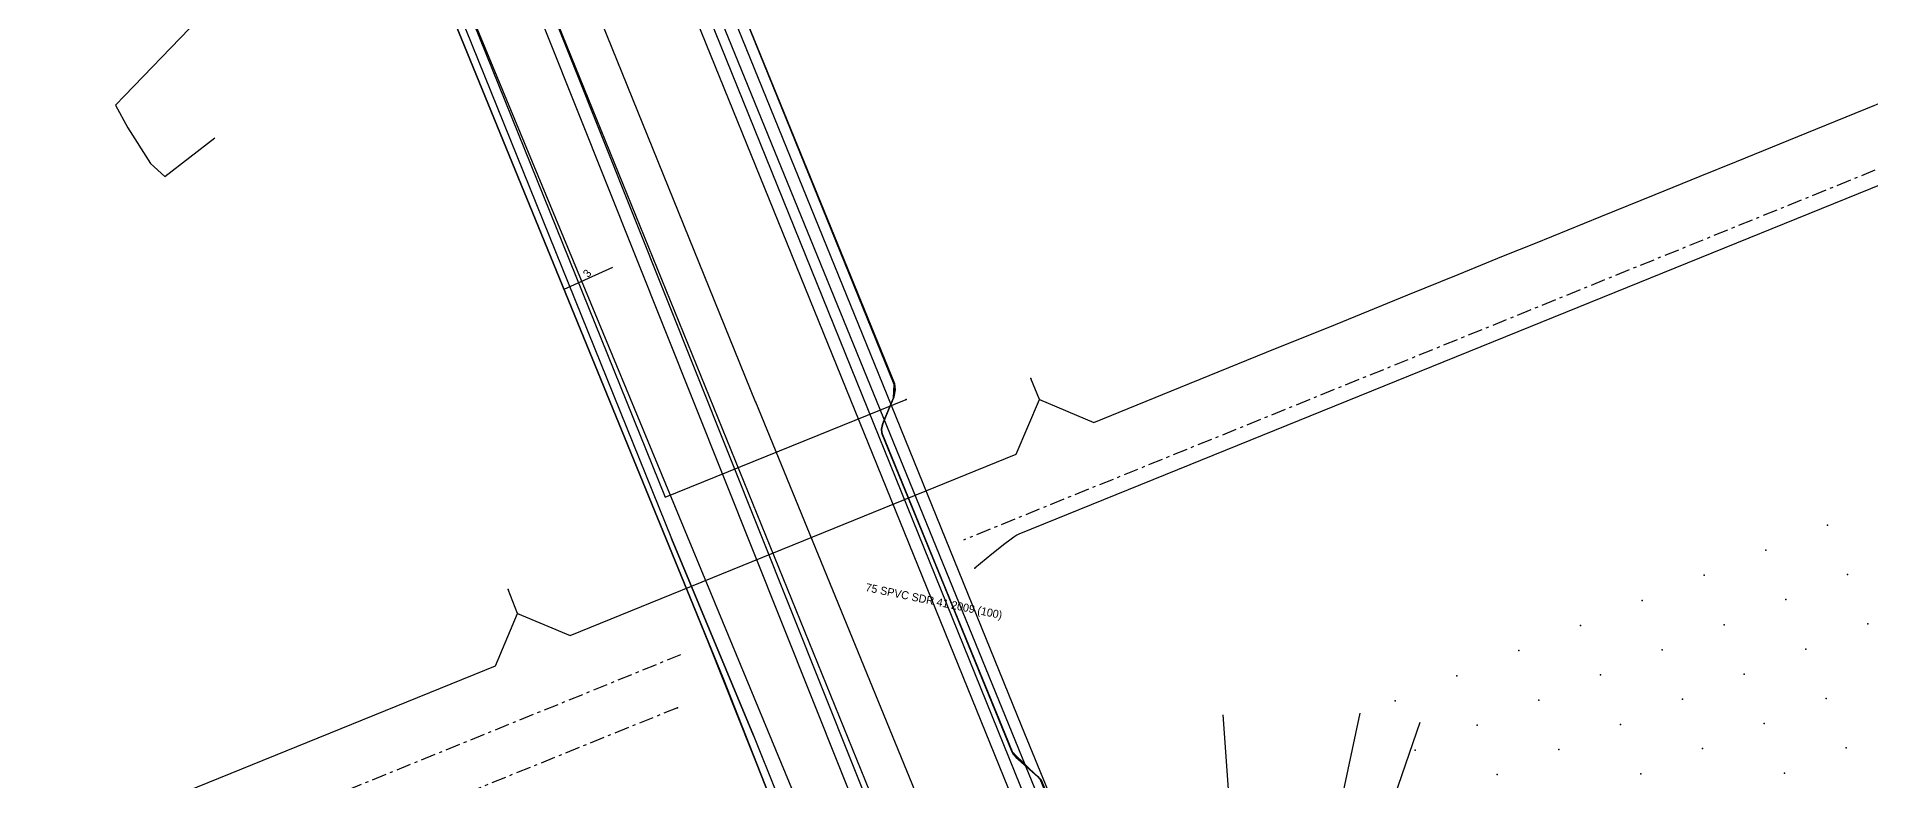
# Model space of a CAD drawing. Header units: metres. Extents: x -529 to 260, y -315 to 217.
# Drawn here: x -289.3 to -220.6, y -139.4 to -111.5 of the extents above; entities that cross this region are included whole.
import ezdxf

# ---------------------------------------------------------------- set-up
doc = ezdxf.new("R2010")
doc.units = ezdxf.units.M
doc.linetypes.add('DISUSED', pattern=[0.9943, 0.55, -0.1666, 0.1111, -0.1666])
for name, color, linetype, true_color in [('GM0772_GWA_Appurtenance', 7, 'Continuous', 0xba38a8), ('GM0772_GWA_Rioolleiding', 7, 'Continuous', 0xba38a8), ('KL1001_WAT_Waterleiding', 7, 'Continuous', 0x0000ff), ('KL1010_DAT_Telecommunicatiekabel', 7, 'Continuous', 0x00ff00), ('KL1011_DAT_Kabelbed', 7, 'Continuous', 0x00ff00), ('KL1011_DAT_Telecommunicatiekabel', 7, 'Continuous', 0x00ff00), ('KL1031_ELS_Appurtenance', 7, 'Continuous', 0x960000), ('KL1031_ELS_Elektriciteitskabel', 7, 'Continuous', 0x960000), ('KL1031_ELS_Mantelbuis', 7, 'Continuous', 0x960000), ('KL1031_EMS_Appurtenance', 7, 'Continuous', 0xc80000), ('KL1031_EMS_Elektriciteitskabel', 7, 'Continuous', 0xc80000), ('KL1031_GLD_Annotatie', 7, 'Continuous', 0xffffff), ('KL1031_GLD_OlieGasChemicalienPijpleiding', 7, 'Continuous', 0xffaf3c), ('KL1049_DAT_Telecommunicatiekabel', 7, 'Continuous', 0x00ff00), ('KL1051_DAT_Appurtenance', 7, 'Continuous', 0x00ff00), ('KL1051_DAT_Kabelbed', 7, 'Continuous', 0x00ff00), ('KL1233_WRM_ThermischePijpleiding', 7, 'Continuous', 0x008080), ('KL1662_EMS_Annotatie', 7, 'Continuous', 0xffffff), ('KL1662_EMS_Elektriciteitskabel', 7, 'Continuous', 0xc80000)]:
    doc.layers.add(name, color=color, linetype=linetype, true_color=true_color)

msp = doc.modelspace()

# ---------------------------------------------------------------- linework, layer by layer
at = {"layer": 'GM0772_GWA_Appurtenance'}
msp.add_point((-262.402, -125.202), dxfattribs=at)
at = {"layer": 'GM0772_GWA_Rioolleiding', "linetype": 'CONTINUOUS'}
for points in [[(-262.402, -125.202), (-283.707, -72.605)], [(-256.158, -144.622), (-270.787, -108.61)], [(-262.402, -125.202), (-239.225, -181.818)]]:
    msp.add_lwpolyline(points, dxfattribs=at)
at = {"layer": 'KL1001_WAT_Waterleiding', "linetype": 'CONTINUOUS'}
msp.add_lwpolyline([(-245.54, -156.725), (-245.724, -156.271), (-245.885, -155.874), (-245.992, -155.609), (-246.218, -155.052), (-246.367, -154.685), (-246.547, -154.239), (-246.635, -154.024), (-246.787, -153.646), (-246.922, -153.313), (-247.047, -153.003), (-247.191, -152.648), (-247.21, -152.6), (-247.38, -152.182), (-267.93, -101.363), (-270.629, -94.753), (-271.23, -93.275)], dxfattribs=at)
at = {"layer": 'KL1010_DAT_Telecommunicatiekabel', "linetype": 'CONTINUOUS'}
for points in [[(-241.359, -164.62), (-251.726, -139.361), (-251.816, -139.257), (-252.715, -138.442), (-252.753, -138.384), (-257.652, -126.423), (-257.673, -126.249), (-257.639, -126.056), (-257.204, -125.023), (-257.191, -124.524), (-275.913, -78.592), (-276.084, -78.338), (-276.271, -78.152), (-278.386, -77.101), (-278.725, -76.619), (-286.588, -57.143), (-296.508, -57.809), (-309.326, -26.319), (-312.29, -14.716), (-312.2, -7.565), (-311.374, 2.316)], [(-275.912, -78.598), (-257.191, -124.517), (-257.168, -124.757), (-257.207, -125.023), (-257.636, -126.058), (-257.675, -126.246), (-257.651, -126.421), (-253.054, -137.644), (-252.757, -138.383), (-252.716, -138.443), (-252.644, -138.529), (-251.816, -139.254), (-251.727, -139.366), (-251.669, -139.453)], [(-275.857, -78.579), (-257.195, -124.553), (-257.219, -125.052), (-257.626, -126.014), (-257.676, -126.232), (-257.663, -126.373), (-252.775, -138.342), (-252.698, -138.406), (-251.838, -139.249), (-251.684, -139.376), (-241.353, -164.685), (-240.438, -166.871), (-240.425, -167.012), (-240.348, -167.076), (-240.13, -167.127), (-239.989, -167.113), (-239.785, -167.023), (-229.861, -163.038), (-228.032, -162.085), (-222.827, -160.034), (-210.921, -155.223)], [(-241.353, -164.685), (-251.684, -139.376), (-251.838, -139.249), (-252.698, -138.406), (-252.775, -138.342), (-257.663, -126.373), (-257.676, -126.232), (-257.626, -126.014), (-257.219, -125.052), (-257.195, -124.553), (-275.857, -78.579)]]:
    msp.add_lwpolyline(points, dxfattribs=at)
at = {"layer": 'KL1011_DAT_Kabelbed', "linetype": 'CONTINUOUS'}
for points in [[(-243.587, -154.96), (-244.871, -136.944)], [(-243.587, -154.96), (-239.737, -136.877)], [(-243.587, -154.96), (-237.488, -137.214)]]:
    msp.add_lwpolyline(points, dxfattribs=at)
at = {"layer": 'KL1011_DAT_Telecommunicatiekabel', "linetype": 'CONTINUOUS'}
for points in [[(-242.142, -158.388), (-242.594, -157.413), (-242.973, -156.432), (-243.587, -154.96), (-244.871, -136.944)], [(-241.755, -159.369), (-242.142, -158.388), (-242.594, -157.413), (-242.973, -156.432), (-243.587, -154.96), (-239.737, -136.877)], [(-241.755, -159.369), (-242.142, -158.388), (-242.594, -157.413), (-242.973, -156.432), (-243.587, -154.96), (-237.488, -137.214)]]:
    msp.add_lwpolyline(points, dxfattribs=at)
at = {"layer": 'KL1031_ELS_Appurtenance'}
for p in [(-222.212, -129.829), (-224.528, -130.77), (-226.844, -131.711), (-221.459, -131.684), (-229.16, -132.652), (-223.775, -132.624), (-231.476, -133.593), (-226.091, -133.565), (-220.707, -133.537), (-233.791, -134.534), (-228.406, -134.506), (-223.023, -134.478), (-236.107, -135.475), (-230.722, -135.447), (-225.338, -135.419), (-265.32, -136.678), (-238.423, -136.416), (-233.038, -136.388), (-227.654, -136.36), (-222.269, -136.329), (-235.353, -137.329), (-229.97, -137.301), (-224.584, -137.271), (-237.669, -138.27), (-232.285, -138.241), (-226.9, -138.212), (-221.515, -138.183), (-234.601, -139.182), (-229.216, -139.153), (-223.831, -139.125)]:
    msp.add_point(p, dxfattribs=at)
at = {"layer": 'KL1031_ELS_Elektriciteitskabel', "linetype": 'CONTINUOUS'}
msp.add_lwpolyline([(-275.45, -105.799), (-265.55, -130.325), (-262.479, -137.717), (-250.4, -167.817), (-250.306, -168.002), (-250.175, -168.164), (-250.013, -168.296), (-249.827, -168.39), (-249.627, -168.444), (-249.418, -168.456), (-249.213, -168.424), (-249.018, -168.35), (-242.769, -165.028), (-240.858, -164.261)], dxfattribs=at)
at = {"layer": 'KL1031_ELS_Elektriciteitskabel', "linetype": 'DISUSED'}
msp.add_lwpolyline([(-265.32, -136.678), (-371.549, -179.683), (-378.131, -182.482), (-378.304, -182.576), (-378.455, -182.703), (-378.58, -182.855), (-378.672, -183.029), (-378.729, -183.219), (-378.748, -183.414), (-378.73, -183.61), (-378.674, -183.799), (-376.809, -188.389), (-373.39, -196.774), (-373.342, -196.924), (-373.319, -197.08), (-373.319, -197.238), (-373.345, -197.393)], dxfattribs=at)
at = {"layer": 'KL1031_ELS_Mantelbuis', "linetype": 'CONTINUOUS'}
msp.add_lwpolyline([(-262.479, -137.717), (-265.55, -130.325)], dxfattribs=at)
at = {"layer": 'KL1031_EMS_Appurtenance'}
msp.add_point((-254.173, -131.444), dxfattribs=at)
at = {"layer": 'KL1031_EMS_Elektriciteitskabel', "linetype": 'DISUSED'}
for points in [[(-151.335, -88.482), (-254.603, -130.388)], [(-265.203, -134.692), (-373.239, -178.57), (-373.369, -178.639), (-373.485, -178.731), (-373.58, -178.845), (-373.651, -178.974), (-373.698, -179.115), (-373.714, -179.262), (-373.703, -179.409), (-373.664, -179.552), (-371.951, -183.979)], [(-265.203, -134.692), (-373.239, -178.57), (-373.369, -178.639), (-373.485, -178.731), (-373.58, -178.845), (-373.651, -178.974), (-373.698, -179.115), (-373.714, -179.262), (-373.703, -179.409), (-373.664, -179.552), (-371.951, -183.979)]]:
    msp.add_lwpolyline(points, dxfattribs=at)
at = {"layer": 'KL1031_EMS_Elektriciteitskabel', "linetype": 'CONTINUOUS'}
for points in [[(-150.493, -90.076), (-152.402, -90.149), (-152.898, -90.186), (-153.387, -90.262), (-153.869, -90.373), (-154.344, -90.522), (-157.374, -91.596), (-158.312, -91.94), (-159.243, -92.307), (-175.522, -98.921), (-252.528, -130.173), (-252.602, -130.212), (-252.713, -130.286), (-252.862, -130.393), (-253.049, -130.535), (-253.536, -130.921), (-254.173, -131.444)], [(-275.864, -105.591), (-263.62, -135.54), (-249.105, -172.492), (-249.063, -172.632), (-249.04, -172.775), (-249.038, -172.921), (-249.058, -173.065), (-250.663, -180.635), (-250.685, -180.842), (-250.664, -181.047), (-250.473, -181.965), (-247.745, -189.49), (-246.209, -193.484), (-246.16, -193.726), (-246.144, -193.973), (-246.162, -194.22), (-246.213, -194.461), (-246.297, -194.694), (-246.41, -194.915)], [(-275.864, -105.591), (-263.62, -135.54), (-249.105, -172.492), (-249.063, -172.632), (-249.04, -172.775), (-249.038, -172.921), (-249.058, -173.065), (-250.663, -180.635), (-250.685, -180.842), (-250.664, -181.047), (-250.473, -181.965), (-247.745, -189.49), (-246.209, -193.484), (-246.16, -193.726), (-246.144, -193.973), (-246.162, -194.22), (-246.213, -194.461), (-246.297, -194.694), (-246.41, -194.915)], [(-249.105, -172.492), (-263.62, -135.54), (-275.864, -105.591)], [(-249.105, -172.492), (-263.62, -135.54), (-275.864, -105.591)], [(-249.105, -172.492), (-263.62, -135.54), (-275.864, -105.591)], [(-249.105, -172.492), (-263.62, -135.54), (-275.864, -105.591)], [(-251.075, -175.575), (-250.753, -174.95), (-249.842, -173.018), (-249.616, -172.475), (-249.586, -172.396), (-249.533, -172.193), (-249.517, -171.985), (-249.553, -171.564), (-249.606, -171.218), (-263.62, -135.54), (-275.864, -105.591)], [(-275.864, -105.591), (-263.62, -135.54), (-249.105, -172.492), (-249.063, -172.632), (-249.04, -172.775), (-249.038, -172.921), (-249.058, -173.065), (-250.663, -180.635), (-250.685, -180.842), (-250.664, -181.047), (-250.473, -181.965), (-247.745, -189.49), (-246.209, -193.484), (-246.16, -193.726), (-246.144, -193.973), (-246.162, -194.22), (-246.213, -194.461), (-246.297, -194.694), (-246.41, -194.915)], [(-275.864, -105.591), (-263.62, -135.54), (-249.105, -172.492), (-249.063, -172.632), (-249.04, -172.775), (-249.038, -172.921), (-249.058, -173.065), (-250.663, -180.635), (-250.685, -180.842), (-250.664, -181.047), (-250.473, -181.965), (-247.745, -189.49), (-246.209, -193.484), (-246.16, -193.726), (-246.144, -193.973), (-246.162, -194.22), (-246.213, -194.461), (-246.297, -194.694), (-246.41, -194.915)], [(-275.864, -105.591), (-263.62, -135.54), (-249.105, -172.492), (-249.063, -172.632), (-249.04, -172.775), (-249.038, -172.921), (-249.058, -173.065), (-250.663, -180.635), (-250.685, -180.842), (-250.664, -181.047), (-250.473, -181.965), (-247.745, -189.49), (-246.209, -193.484), (-246.16, -193.726), (-246.144, -193.973), (-246.162, -194.22), (-246.213, -194.461), (-246.297, -194.694), (-246.41, -194.915)], [(-275.864, -105.591), (-263.62, -135.54), (-249.105, -172.492), (-249.063, -172.632), (-249.04, -172.775), (-249.038, -172.921), (-249.058, -173.065), (-250.663, -180.635), (-250.685, -180.842), (-250.664, -181.047), (-250.473, -181.965), (-247.745, -189.49), (-246.209, -193.484), (-246.16, -193.726), (-246.144, -193.973), (-246.162, -194.22), (-246.213, -194.461), (-246.297, -194.694), (-246.41, -194.915)]]:
    msp.add_lwpolyline(points, dxfattribs=at)
at = {"layer": 'KL1031_GLD_OlieGasChemicalienPijpleiding', "linetype": 'CONTINUOUS'}
msp.add_lwpolyline([(-270.464, -94.274), (-238.448, -172.749)], dxfattribs=at)
at = {"layer": 'KL1049_DAT_Telecommunicatiekabel', "linetype": 'CONTINUOUS'}
for points in [[(-239.306, -167.731), (-239.776, -168.06), (-240.784, -168.757), (-241.202, -168.928), (-247.226, -154.115), (-245.793, -153.531), (-252.409, -137.378), (-257.621, -124.547), (-265.581, -104.952), (-268.82, -96.812), (-272.646, -87.371), (-274.574, -82.685), (-275.402, -81.678), (-276.194, -81.187), (-276.635, -80.918), (-281.902, -69.031), (-284.715, -61.868), (-283.415, -59.425), (-284.827, -56.224), (-296.664, -57.509), (-298.647, -52.595), (-304.207, -39.373), (-309.767, -26.152), (-309.74, -8.153)], [(-260.065, -154.185), (-259.309, -156.037), (-255.109, -154.324), (-260.615, -140.728), (-274.218, -107.839), (-274.834, -106.086), (-276.882, -100.27), (-282.614, -98.283), (-282.803, -97.819)], [(-260.065, -154.185), (-259.309, -156.037), (-255.109, -154.324), (-260.615, -140.728), (-274.218, -107.839), (-274.834, -106.086), (-276.882, -100.27), (-282.614, -98.283), (-282.803, -97.819)], [(-260.065, -154.185), (-259.309, -156.037), (-255.109, -154.324), (-260.615, -140.728), (-274.218, -107.839), (-274.834, -106.086), (-276.882, -100.27), (-282.614, -98.283), (-282.803, -97.819)], [(-260.065, -154.185), (-259.309, -156.037), (-255.109, -154.324), (-260.615, -140.728), (-274.218, -107.839), (-274.834, -106.086), (-275.379, -105.362), (-275.753, -105.401), (-279.364, -107.524), (-283.616, -111.202), (-286.056, -113.726), (-286.384, -114.085), (-285.922, -114.935), (-285.081, -116.272), (-284.544, -116.754), (-282.659, -115.307)], [(-260.065, -154.185), (-259.309, -156.037), (-255.109, -154.324), (-260.615, -140.728), (-274.218, -107.839), (-274.834, -106.086), (-275.379, -105.362), (-275.753, -105.401), (-279.364, -107.524), (-283.616, -111.202), (-286.056, -113.726), (-286.384, -114.085), (-285.922, -114.935), (-285.081, -116.272), (-284.544, -116.754), (-282.659, -115.307)], [(-260.065, -154.185), (-259.309, -156.037), (-255.109, -154.324), (-260.615, -140.728), (-274.218, -107.839), (-274.834, -106.086), (-275.379, -105.362), (-275.753, -105.401), (-279.364, -107.524), (-283.616, -111.202), (-286.056, -113.726), (-286.384, -114.085), (-285.922, -114.935), (-285.081, -116.272), (-284.544, -116.754), (-282.659, -115.307)]]:
    msp.add_lwpolyline(points, dxfattribs=at)
at = {"layer": 'KL1051_DAT_Appurtenance'}
for p in [(-252.082, -124.334), (-256.752, -125.122), (-251.753, -125.115), (-271.674, -132.245), (-271.315, -133.138)]:
    msp.add_point(p, dxfattribs=at)
at = {"layer": 'KL1051_DAT_Kabelbed', "linetype": 'CONTINUOUS'}
for points in [[(-277.666, -99.377), (-277.546, -99.672), (-265.781, -128.777), (-256.752, -125.122)], [(-251.753, -125.115), (-249.72, -125.986), (-246.462, -124.661), (-243.243, -123.348), (-240.66, -122.304), (-237.941, -121.199), (-236.056, -120.43), (-234.365, -119.736), (-233.164, -119.255), (-230.71, -118.251), (-228.67, -117.426), (-226.989, -116.742), (-225.632, -116.19), (-222.655, -114.984), (-218.17, -113.16)], [(-251.753, -125.115), (-252.082, -124.334)], [(-271.315, -133.138), (-269.347, -133.969), (-252.623, -127.173), (-251.753, -125.115)], [(-271.315, -133.138), (-271.674, -132.245)], [(-370.503, -173.402), (-370.412, -173.442), (-368.567, -174.263), (-272.149, -135.102), (-271.315, -133.138)]]:
    msp.add_lwpolyline(points, dxfattribs=at)
at = {"layer": 'KL1233_WRM_ThermischePijpleiding', "linetype": 'CONTINUOUS'}
for points in [[(-289.965, -61.924), (-244.913, -174.845)], [(-289.248, -62.38), (-244.637, -174.193)], [(-270.688, -95.928), (-239.916, -171.737), (-231.869, -168.466), (-233.749, -163.833)]]:
    msp.add_lwpolyline(points, dxfattribs=at)
at = {"layer": 'KL1662_EMS_Annotatie', "linetype": 'CONTINUOUS'}
msp.add_lwpolyline([(-269.572, -120.981), (-267.749, -120.159)], dxfattribs=at)
at = {"layer": 'KL1662_EMS_Elektriciteitskabel', "linetype": 'CONTINUOUS'}
msp.add_lwpolyline([(-261.442, -141.084), (-264.141, -134.265), (-265.922, -129.909), (-271.988, -115.073), (-274.994, -107.717)], dxfattribs=at)
msp.add_lwpolyline([(-261.442, -141.084), (-264.141, -134.265), (-265.922, -129.909), (-271.988, -115.073), (-274.994, -107.717)], dxfattribs=at)
msp.add_lwpolyline([(-261.442, -141.084), (-264.141, -134.265), (-265.922, -129.909), (-271.988, -115.073), (-274.994, -107.717)], dxfattribs=at)

# ---------------------------------------------------------------- texts
at = {"layer": 'KL1031_GLD_Annotatie', "insert": (-255.718, -132.722), "char_height": 0.3, "attachment_point": 5, "rotation": 348.363}
msp.add_mtext('75 SPVC SDR 41 2009 (100)', dxfattribs=at)
at = {"layer": 'KL1662_EMS_Annotatie', "insert": (-268.661, -120.57), "char_height": 0.3, "attachment_point": 7, "rotation": 50.363}
msp.add_mtext('3', dxfattribs=at)

doc.saveas('drawing.dxf')
